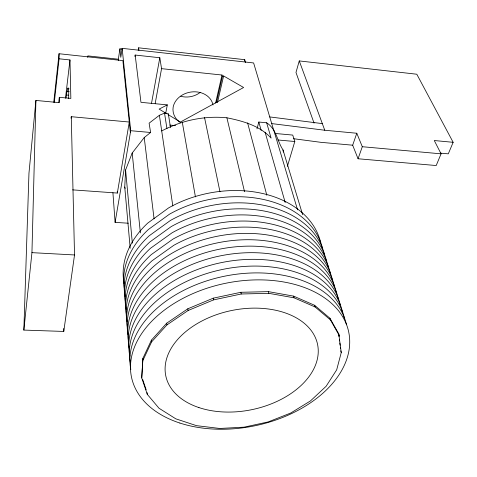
<?xml version="1.0" encoding="UTF-8"?>
<svg xmlns="http://www.w3.org/2000/svg" width="477" height="477" viewBox="0 0 477 477"><rect width="100%" height="100%" fill="white"/><g stroke="black" fill="none" stroke-linecap="round" stroke-linejoin="round"><path stroke-width="0.72" d="M72.593 189.87L117.342 193.06L129.285 122.034L71.276 116.698L74.525 254.956L63.763 331.437L23.85 330.09L31.941 252.649L35.912 100.438L59.357 102.662L59.321 97.302L70.846 98.411L69.976 59.953L59.082 58.79L59.053 53.728L122.887 60.615L130.382 132.648L115.1 222.377L128.283 223.212M68.676 98.65L68.724 91.626L68.128 87.762L66.977 91.399L66.035 97.797M23.85 330.09L28.966 173.169L35.912 100.438M130.197 248.249L124.747 187.026L125.594 169.961L132.183 153.045L144.227 137.573L150.607 132.481L149.104 123.191L159.384 115.285L164.541 113.121L168.274 113.472L170.522 127.621M142.927 358.281L141.735 377.939L147.28 394.342L158.99 408.229L175.816 418.836L196.512 425.663L219.724 428.459L244.069 427.165L268.187 421.924L290.737 413.022L310.449 400.936L326.119 386.275L336.684 369.824L341.258 352.533L338.736 333.822L329.929 318.231L314.605 305.292L293.623 296.134L268.402 291.632L240.873 292.294L213.261 298.167L187.86 308.768L166.712 323.179L151.412 340.149L142.927 358.281L141.735 377.939M53.752 102.299L59.053 53.728M54.312 102.37L59.082 58.79M58.743 102.442L59.321 97.302M65.48 98.22L69.976 59.953M71.091 118.177L71.276 116.698M87.708 57.347L87.899 55.898L118.344 59.208L118.481 60.68M273.816 130.615L253.621 62.952L122.154 48.344L120.782 57.347L119.93 48.833L122.13 49.077M118.344 59.208L119.93 48.833M134.925 56.513L135.164 55.046L159.813 57.747L161.56 68.658L155.186 103.414M138.235 49.996L138.598 47.813L244.731 59.673L245.542 62.517M130.382 132.648L130.704 130.71L122.154 48.344M151.477 103.509L159.813 57.747M165.638 113.604L167.32 104.886L140.959 102.334L135.164 55.046M215.592 103.086L222.002 75.026L161.56 68.658M216.463 102.513L222.383 76.582L222.002 75.026M217.452 102.644L223.612 75.956L243.616 87.5L180.372 122.07L167.88 114.438M244.379 61.11L244.731 59.673M256.978 128.856L258.82 122.029L266.655 122.78C276.505 129.124 277.042 140.894 283.022 149.951L302.633 214.668M440.372 153.129L448.291 153.844L453.15 142.307L416.803 74.227L299.258 60.925L295.978 72.462L314.069 123.155M287.375 166.407L294.81 141.502L292.741 135.08L275.378 133.488M453.15 142.307L434.285 140.536L441.064 153.832L436.205 165.537L358.06 158.763L352.676 145.199L356.79 133.25L324.765 130.239L271.717 123.591M358.06 158.763L362.299 146.719L356.79 133.25M143.088 360.04L151.591 341.902L166.926 324.92L188.111 310.497L213.565 299.884L241.225 293.999L268.807 293.325L294.07 297.815L315.088 306.967L330.43 319.9L339.242 335.498M167.32 104.886L159.133 109.096L166.628 113.675M222.383 76.582L223.612 75.956M161.703 130.942C181.719 120.407 204.323 115.577 226.885 117.789C242.811 120.991 259.81 125.701 271.121 138.103L266.655 122.78M31.941 252.649L74.525 254.956M130.704 130.71L150.607 132.481M352.676 145.199L320.908 142.331L293.576 138.712M362.299 146.719L441.064 153.832M277.841 139.976L294.81 141.502M169.74 125.075L175.631 125.612M66.404 94.977L68.622 95.197M67.603 88.68L69.087 88.823M66.977 91.399L69.183 91.62M269.726 116.919L322.327 123.615M299.258 60.925L324.765 130.239M142.73 379.597L146.189 389.852M340.757 350.863L341.258 352.533M329.929 318.231L330.43 319.9M273.619 129.666L297.565 209.85M124.747 187.026L125.159 188.415M265.105 132.224L285.21 202.528M314.605 305.292L315.088 306.967M258.82 122.029L261.175 130.406M247.599 122.869L266.816 195.224M293.623 296.134L294.07 297.815M226.885 117.789L244.534 191.7M268.402 291.632L268.807 293.325M204.52 117.497L219.969 191.772M240.873 292.294L241.225 293.999M182.262 122.076L195.433 196.894M213.261 298.167L213.565 299.884M164.541 113.121L166.932 128.689M283.022 149.951L283.338 152.085M159.384 115.285L172.817 205.957M187.86 308.768L188.111 310.497M138.598 47.813L138.92 50.294M144.227 137.573L154.071 218.83M166.712 323.179L166.926 324.92M338.736 333.822L339.075 336.667M339.409 339.505L339.582 340.924M339.833 343.052L340.083 345.181M340.334 347.31L340.506 348.735M132.183 153.045L140.387 232.901M151.412 340.149L151.591 341.902M147.113 392.583L147.28 394.342M125.594 169.961L132.332 243.139M117.229 191.587L117.342 193.06M112.918 192.696L115.1 222.377M63.733 328.456L63.763 331.437M130.412 363.051A109.311 72.731 -11.6 0 1 222.008 269.547A109.311 72.731 -11.6 0 1 344.34 317.968M129.166 348.353A107.742 72.695 -11.6 0 1 219.963 255.94A107.742 72.695 -11.6 0 1 340.184 304.749M128.629 341.508A106.973 72.665 -11.6 0 1 219.223 249.244A106.973 72.665 -11.6 0 1 338.3 298.996M129.863 356.009A108.523 72.719 -11.6 0 1 220.708 262.749A108.523 72.719 -11.6 0 1 342.247 311.308M128.098 334.765A106.21 72.635 -11.5 0 1 217.452 242.865A106.21 72.635 -11.5 0 1 336.148 291.9M130.829 369.478A110.115 72.742 -11.7 0 1 223.874 276.338A110.115 72.742 -11.7 0 1 346.463 324.718M127.067 321.564A104.725 72.546 -11.5 0 1 151.972 260.836L173.813 245.303A104.725 72.546 -11.5 0 1 332.219 279.415M127.58 328.122A105.465 72.593 -11.5 0 1 216.224 236.467A105.465 72.593 -11.5 0 1 334.168 285.616M200.286 92.347A19.468 16.48 -9.7 0 1 180.819 96.294M126.566 315.219A104.01 72.492 -11.5 0 1 151.269 254.611L172.942 239.132A104.01 72.492 -11.5 0 1 330.167 272.701M126.196 309.442A103.282 72.432 -11.4 0 1 150.553 248.231L172.054 232.812A103.282 72.432 -11.4 0 1 328.236 266.554M125.695 303.068A102.561 72.367 -11.4 0 1 149.85 241.976L171.183 226.617A102.561 72.367 -11.4 0 1 326.506 261.229M125.201 296.777A101.857 72.301 -11.4 0 1 149.152 235.817L170.331 220.517A101.857 72.301 -11.4 0 1 324.467 254.569M124.694 290.284A101.124 72.218 -11.3 0 1 148.436 229.461L169.442 214.215A101.124 72.218 -11.3 0 1 322.535 248.428M124.181 283.803A100.397 72.134 -11.3 0 1 147.721 223.117L168.56 207.936A100.397 72.134 -11.3 0 1 320.777 243.002M180.193 122.345A20.267 16.767 -10.1 0 1 176.633 119.339C173.795 115.887 172.382 111.427 173.175 106.967A20.267 16.767 -10.1 0 1 193.173 91.817A20.267 16.767 -10.1 0 1 212.986 104.964M198.915 407.573A77.507 50.598 -11.7 0 0 318.076 354.673A77.507 50.598 -11.7 0 0 208.044 318.022A77.507 50.598 -11.7 0 0 198.915 407.573M179.859 423.045A110.932 72.742 -11.7 0 0 349.534 346.141A110.932 72.742 -11.7 0 0 190.883 294.494A110.932 72.742 -11.7 0 0 179.859 423.045"/></g></svg>
